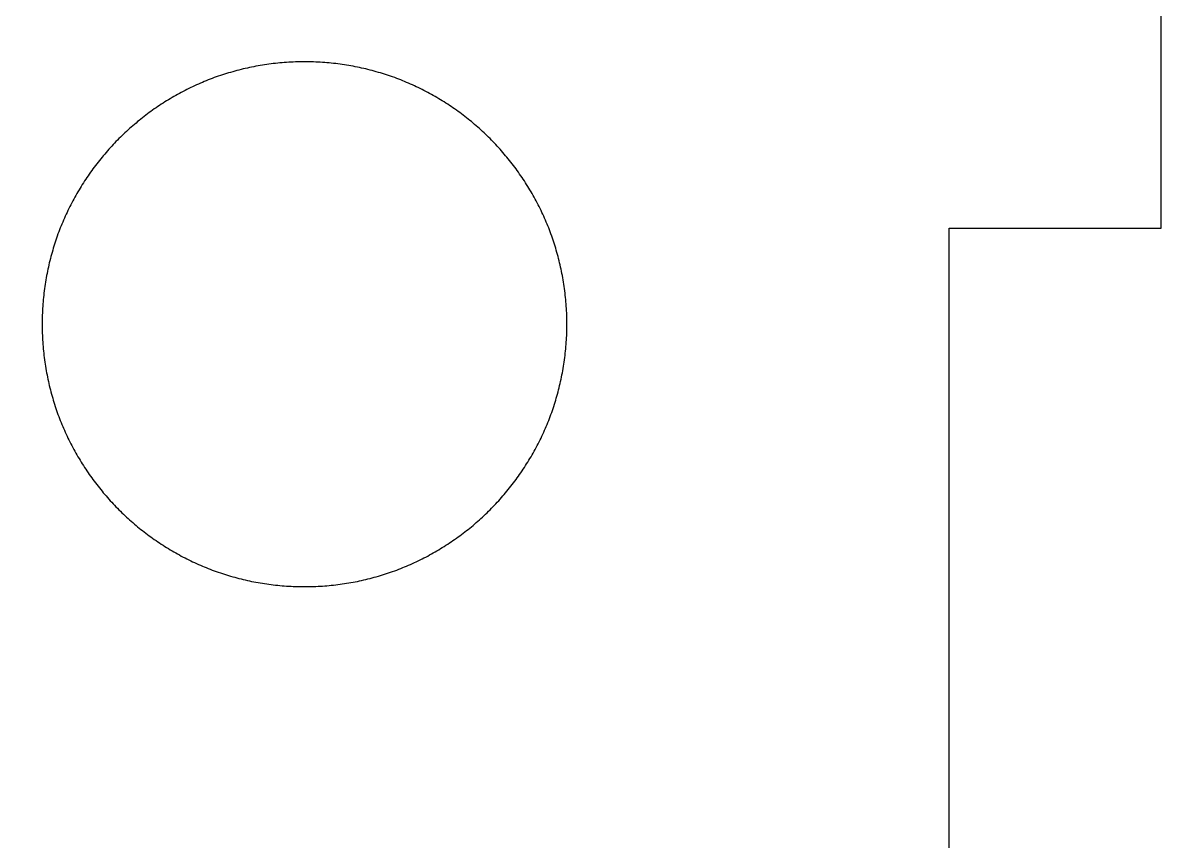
# Model space of a CAD drawing. Extents: x -13 to 42, y 40.2 to 95.2.
# Drawn here: x 25.1 to 42, y 66.2 to 78.35 of the extents above; entities that cross this region are included whole.
import ezdxf

# ---------------------------------------------------------------- set-up
doc = ezdxf.new("R2010")
doc.units = 0
doc.layers.get('0').update_dxf_attribs({"linetype": 'CONTINUOUS'})

msp = doc.modelspace()

# ---------------------------------------------------------------- linework, layer by layer
at = {"color": 7}
for points in [[(42, 60.2), (38.85, 60.2), (38.85, 75.3), (42, 75.3), (42, 95.25), (18, 95.25), (18, 92.25)], [(29.282, 77.768), (29.248, 77.768), (29.215, 77.767), (29.182, 77.767), (29.148, 77.766), (29.115, 77.764), (29.082, 77.763), (29.048, 77.761), (29.015, 77.759), (28.982, 77.757), (28.949, 77.754), (28.917, 77.751), (28.884, 77.748), (28.851, 77.744), (28.819, 77.741), (28.786, 77.737), (28.754, 77.732), (28.721, 77.728), (28.689, 77.723), (28.657, 77.718), (28.625, 77.713), (28.593, 77.707), (28.561, 77.701), (28.529, 77.695), (28.497, 77.689)], [(30.067, 77.689), (30.035, 77.695), (30.003, 77.701), (29.972, 77.707), (29.94, 77.713), (29.907, 77.718), (29.875, 77.723), (29.843, 77.728), (29.811, 77.732), (29.778, 77.737), (29.746, 77.741), (29.713, 77.744), (29.68, 77.748), (29.648, 77.751), (29.615, 77.754), (29.582, 77.757), (29.549, 77.759), (29.516, 77.761), (29.483, 77.763), (29.449, 77.764), (29.416, 77.766), (29.383, 77.767), (29.349, 77.767), (29.316, 77.768), (29.282, 77.768)], [(28.497, 77.689), (28.465, 77.682), (28.434, 77.675), (28.402, 77.668), (28.371, 77.661), (28.34, 77.653), (28.309, 77.645), (28.278, 77.637), (28.247, 77.629), (28.216, 77.62), (28.185, 77.611), (28.154, 77.602), (28.124, 77.593), (28.093, 77.583), (28.063, 77.573), (28.033, 77.563), (28.003, 77.553), (27.973, 77.542), (27.943, 77.532), (27.913, 77.521), (27.883, 77.509), (27.854, 77.498), (27.824, 77.486), (27.795, 77.474), (27.766, 77.462)], [(30.798, 77.462), (30.769, 77.474), (30.74, 77.486), (30.71, 77.498), (30.681, 77.509), (30.651, 77.521), (30.621, 77.532), (30.591, 77.542), (30.561, 77.553), (30.531, 77.563), (30.501, 77.573), (30.471, 77.583), (30.44, 77.593), (30.41, 77.602), (30.379, 77.611), (30.348, 77.62), (30.318, 77.629), (30.287, 77.637), (30.255, 77.645), (30.224, 77.653), (30.193, 77.661), (30.162, 77.668), (30.13, 77.675), (30.099, 77.682), (30.067, 77.689)], [(27.766, 77.462), (27.737, 77.449), (27.708, 77.437), (27.679, 77.424), (27.65, 77.411), (27.622, 77.397), (27.593, 77.384), (27.565, 77.37), (27.537, 77.356), (27.509, 77.342), (27.481, 77.327), (27.453, 77.313), (27.425, 77.298), (27.398, 77.283), (27.371, 77.267), (27.343, 77.252), (27.316, 77.236), (27.289, 77.22), (27.262, 77.204), (27.236, 77.188), (27.209, 77.171), (27.183, 77.154), (27.156, 77.137), (27.13, 77.12), (27.104, 77.103)], [(31.46, 77.103), (31.434, 77.12), (31.408, 77.137), (31.381, 77.154), (31.355, 77.171), (31.328, 77.188), (31.302, 77.204), (31.275, 77.22), (31.248, 77.236), (31.221, 77.252), (31.194, 77.267), (31.166, 77.283), (31.139, 77.298), (31.111, 77.313), (31.083, 77.327), (31.055, 77.342), (31.027, 77.356), (30.999, 77.37), (30.971, 77.384), (30.942, 77.397), (30.914, 77.411), (30.885, 77.424), (30.856, 77.437), (30.827, 77.449), (30.798, 77.462)], [(27.104, 77.103), (27.079, 77.085), (27.053, 77.067), (27.027, 77.049), (27.002, 77.031), (26.977, 77.013), (26.952, 76.994), (26.927, 76.975), (26.902, 76.956), (26.877, 76.937), (26.853, 76.918), (26.829, 76.898), (26.804, 76.879), (26.781, 76.859), (26.757, 76.838), (26.733, 76.818), (26.71, 76.798), (26.686, 76.777), (26.663, 76.756), (26.64, 76.735), (26.617, 76.714), (26.595, 76.692), (26.572, 76.671), (26.55, 76.649), (26.528, 76.627)], [(32.036, 76.627), (32.014, 76.649), (31.992, 76.671), (31.969, 76.692), (31.947, 76.714), (31.924, 76.735), (31.901, 76.756), (31.878, 76.777), (31.855, 76.798), (31.831, 76.818), (31.807, 76.838), (31.784, 76.859), (31.76, 76.879), (31.736, 76.898), (31.711, 76.918), (31.687, 76.937), (31.662, 76.956), (31.637, 76.975), (31.613, 76.994), (31.587, 77.013), (31.562, 77.031), (31.537, 77.049), (31.511, 77.067), (31.486, 77.085), (31.46, 77.103)], [(26.528, 76.627), (26.506, 76.605), (26.484, 76.583), (26.463, 76.56), (26.441, 76.538), (26.42, 76.515), (26.399, 76.492), (26.378, 76.469), (26.357, 76.445), (26.337, 76.422), (26.317, 76.398), (26.296, 76.374), (26.277, 76.351), (26.257, 76.326), (26.237, 76.302), (26.218, 76.278), (26.199, 76.253), (26.18, 76.228), (26.161, 76.203), (26.142, 76.178), (26.124, 76.153), (26.106, 76.128), (26.088, 76.102), (26.07, 76.076), (26.052, 76.051)], [(32.512, 76.051), (32.494, 76.076), (32.476, 76.102), (32.458, 76.128), (32.44, 76.153), (32.422, 76.178), (32.403, 76.203), (32.384, 76.228), (32.366, 76.253), (32.346, 76.278), (32.327, 76.302), (32.307, 76.326), (32.288, 76.351), (32.268, 76.374), (32.248, 76.398), (32.227, 76.422), (32.207, 76.445), (32.186, 76.469), (32.165, 76.492), (32.144, 76.515), (32.123, 76.538), (32.102, 76.56), (32.08, 76.583), (32.058, 76.605), (32.036, 76.627)], [(26.052, 76.051), (26.035, 76.025), (26.018, 75.999), (26.001, 75.972), (25.984, 75.946), (25.967, 75.919), (25.951, 75.893), (25.935, 75.866), (25.919, 75.839), (25.903, 75.812), (25.888, 75.784), (25.872, 75.757), (25.857, 75.73), (25.842, 75.702), (25.828, 75.674), (25.813, 75.646), (25.799, 75.618), (25.785, 75.59), (25.771, 75.562), (25.758, 75.533), (25.744, 75.505), (25.731, 75.476), (25.718, 75.447), (25.706, 75.418), (25.693, 75.389)], [(32.871, 75.389), (32.859, 75.418), (32.846, 75.447), (32.833, 75.476), (32.82, 75.505), (32.807, 75.533), (32.793, 75.562), (32.779, 75.59), (32.765, 75.618), (32.751, 75.646), (32.737, 75.674), (32.722, 75.702), (32.707, 75.73), (32.692, 75.757), (32.677, 75.784), (32.661, 75.812), (32.645, 75.839), (32.629, 75.866), (32.613, 75.893), (32.597, 75.919), (32.58, 75.946), (32.563, 75.972), (32.546, 75.999), (32.529, 76.025), (32.512, 76.051)], [(25.693, 75.389), (25.681, 75.36), (25.669, 75.331), (25.657, 75.301), (25.646, 75.272), (25.634, 75.242), (25.623, 75.212), (25.613, 75.182), (25.602, 75.152), (25.592, 75.122), (25.582, 75.092), (25.572, 75.062), (25.562, 75.031), (25.553, 75.001), (25.544, 74.97), (25.535, 74.939), (25.526, 74.908), (25.518, 74.877), (25.51, 74.846), (25.502, 74.815), (25.494, 74.784), (25.487, 74.753), (25.48, 74.721), (25.473, 74.69), (25.466, 74.658)], [(33.098, 74.658), (33.091, 74.69), (33.084, 74.721), (33.077, 74.753), (33.07, 74.784), (33.062, 74.815), (33.054, 74.846), (33.046, 74.877), (33.038, 74.908), (33.029, 74.939), (33.02, 74.97), (33.011, 75.001), (33.002, 75.031), (32.992, 75.062), (32.983, 75.092), (32.972, 75.122), (32.962, 75.152), (32.952, 75.182), (32.941, 75.212), (32.93, 75.242), (32.918, 75.272), (32.907, 75.301), (32.895, 75.331), (32.883, 75.36), (32.871, 75.389)], [(25.466, 74.658), (25.46, 74.626), (25.454, 74.594), (25.448, 74.562), (25.442, 74.53), (25.437, 74.498), (25.432, 74.466), (25.427, 74.434), (25.423, 74.401), (25.418, 74.369), (25.414, 74.336), (25.411, 74.304), (25.407, 74.271), (25.404, 74.238), (25.401, 74.206), (25.398, 74.173), (25.396, 74.14), (25.394, 74.107), (25.392, 74.073), (25.391, 74.04), (25.389, 74.007), (25.388, 73.973), (25.388, 73.94), (25.387, 73.907), (25.387, 73.873)], [(33.177, 73.873), (33.177, 73.907), (33.177, 73.94), (33.176, 73.973), (33.175, 74.007), (33.174, 74.04), (33.172, 74.073), (33.17, 74.107), (33.168, 74.14), (33.166, 74.173), (33.163, 74.206), (33.16, 74.238), (33.157, 74.271), (33.154, 74.304), (33.15, 74.336), (33.146, 74.369), (33.142, 74.401), (33.137, 74.434), (33.132, 74.466), (33.127, 74.498), (33.122, 74.53), (33.116, 74.562), (33.11, 74.594), (33.104, 74.626), (33.098, 74.658)], [(25.387, 73.873), (25.387, 73.839), (25.388, 73.806), (25.388, 73.772), (25.389, 73.739), (25.391, 73.706), (25.392, 73.672), (25.394, 73.639), (25.396, 73.606), (25.398, 73.573), (25.401, 73.54), (25.404, 73.507), (25.407, 73.475), (25.411, 73.442), (25.414, 73.409), (25.418, 73.377), (25.423, 73.344), (25.427, 73.312), (25.432, 73.28), (25.437, 73.248), (25.442, 73.215), (25.448, 73.183), (25.454, 73.152), (25.46, 73.12), (25.466, 73.088)], [(33.098, 73.088), (33.104, 73.12), (33.11, 73.152), (33.116, 73.183), (33.122, 73.215), (33.127, 73.248), (33.132, 73.28), (33.137, 73.312), (33.142, 73.344), (33.146, 73.377), (33.15, 73.409), (33.154, 73.442), (33.157, 73.475), (33.16, 73.507), (33.163, 73.54), (33.166, 73.573), (33.168, 73.606), (33.17, 73.639), (33.172, 73.672), (33.174, 73.706), (33.175, 73.739), (33.176, 73.772), (33.177, 73.806), (33.177, 73.839), (33.177, 73.873)], [(25.466, 73.088), (25.473, 73.056), (25.48, 73.025), (25.487, 72.993), (25.494, 72.962), (25.502, 72.931), (25.51, 72.9), (25.518, 72.868), (25.526, 72.837), (25.535, 72.807), (25.544, 72.776), (25.553, 72.745), (25.562, 72.715), (25.572, 72.684), (25.582, 72.654), (25.592, 72.624), (25.602, 72.594), (25.613, 72.564), (25.623, 72.534), (25.634, 72.504), (25.646, 72.474), (25.657, 72.445), (25.669, 72.415), (25.681, 72.386), (25.693, 72.357)], [(32.871, 72.357), (32.883, 72.386), (32.895, 72.415), (32.907, 72.445), (32.918, 72.474), (32.93, 72.504), (32.941, 72.534), (32.952, 72.564), (32.962, 72.594), (32.972, 72.624), (32.983, 72.654), (32.992, 72.684), (33.002, 72.715), (33.011, 72.745), (33.02, 72.776), (33.029, 72.807), (33.038, 72.837), (33.046, 72.868), (33.054, 72.9), (33.062, 72.931), (33.07, 72.962), (33.077, 72.993), (33.084, 73.025), (33.091, 73.056), (33.098, 73.088)], [(25.693, 72.357), (25.706, 72.328), (25.718, 72.299), (25.731, 72.27), (25.744, 72.241), (25.758, 72.213), (25.771, 72.184), (25.785, 72.156), (25.799, 72.128), (25.813, 72.1), (25.828, 72.072), (25.842, 72.044), (25.857, 72.016), (25.872, 71.989), (25.888, 71.961), (25.903, 71.934), (25.919, 71.907), (25.935, 71.88), (25.951, 71.853), (25.967, 71.827), (25.984, 71.8), (26.001, 71.774), (26.018, 71.747), (26.035, 71.721), (26.052, 71.695)], [(32.512, 71.695), (32.529, 71.721), (32.546, 71.747), (32.563, 71.774), (32.58, 71.8), (32.597, 71.827), (32.613, 71.853), (32.629, 71.88), (32.645, 71.907), (32.661, 71.934), (32.677, 71.961), (32.692, 71.989), (32.707, 72.016), (32.722, 72.044), (32.737, 72.072), (32.751, 72.1), (32.765, 72.128), (32.779, 72.156), (32.793, 72.184), (32.807, 72.213), (32.82, 72.241), (32.833, 72.27), (32.846, 72.299), (32.859, 72.328), (32.871, 72.357)], [(26.052, 71.695), (26.07, 71.669), (26.088, 71.644), (26.106, 71.618), (26.124, 71.593), (26.142, 71.568), (26.161, 71.542), (26.18, 71.518), (26.199, 71.493), (26.218, 71.468), (26.237, 71.444), (26.257, 71.419), (26.277, 71.395), (26.296, 71.371), (26.317, 71.348), (26.337, 71.324), (26.357, 71.3), (26.378, 71.277), (26.399, 71.254), (26.42, 71.231), (26.441, 71.208), (26.463, 71.186), (26.484, 71.163), (26.506, 71.141), (26.528, 71.119)], [(32.036, 71.119), (32.058, 71.141), (32.08, 71.163), (32.102, 71.186), (32.123, 71.208), (32.144, 71.231), (32.165, 71.254), (32.186, 71.277), (32.207, 71.3), (32.227, 71.324), (32.248, 71.348), (32.268, 71.371), (32.288, 71.395), (32.307, 71.419), (32.327, 71.444), (32.346, 71.468), (32.366, 71.493), (32.384, 71.518), (32.403, 71.542), (32.422, 71.568), (32.44, 71.593), (32.458, 71.618), (32.476, 71.644), (32.494, 71.669), (32.512, 71.695)], [(26.528, 71.119), (26.55, 71.097), (26.572, 71.075), (26.595, 71.053), (26.617, 71.032), (26.64, 71.011), (26.663, 70.99), (26.686, 70.969), (26.71, 70.948), (26.733, 70.928), (26.757, 70.907), (26.781, 70.887), (26.804, 70.867), (26.829, 70.848), (26.853, 70.828), (26.877, 70.809), (26.902, 70.79), (26.927, 70.771), (26.952, 70.752), (26.977, 70.733), (27.002, 70.715), (27.027, 70.697), (27.053, 70.679), (27.079, 70.661), (27.104, 70.643)], [(31.46, 70.643), (31.486, 70.661), (31.511, 70.679), (31.537, 70.697), (31.562, 70.715), (31.587, 70.733), (31.613, 70.752), (31.637, 70.771), (31.662, 70.79), (31.687, 70.809), (31.711, 70.828), (31.736, 70.848), (31.76, 70.867), (31.784, 70.887), (31.807, 70.907), (31.831, 70.928), (31.855, 70.948), (31.878, 70.969), (31.901, 70.99), (31.924, 71.011), (31.947, 71.032), (31.969, 71.053), (31.992, 71.075), (32.014, 71.097), (32.036, 71.119)], [(27.104, 70.643), (27.13, 70.626), (27.156, 70.609), (27.183, 70.592), (27.209, 70.575), (27.236, 70.558), (27.262, 70.542), (27.289, 70.526), (27.316, 70.51), (27.343, 70.494), (27.371, 70.478), (27.398, 70.463), (27.425, 70.448), (27.453, 70.433), (27.481, 70.418), (27.509, 70.404), (27.537, 70.39), (27.565, 70.376), (27.593, 70.362), (27.622, 70.348), (27.65, 70.335), (27.679, 70.322), (27.708, 70.309), (27.737, 70.296), (27.766, 70.284)], [(30.798, 70.284), (30.827, 70.296), (30.856, 70.309), (30.885, 70.322), (30.914, 70.335), (30.942, 70.348), (30.971, 70.362), (30.999, 70.376), (31.027, 70.39), (31.055, 70.404), (31.083, 70.418), (31.111, 70.433), (31.139, 70.448), (31.166, 70.463), (31.194, 70.478), (31.221, 70.494), (31.248, 70.51), (31.275, 70.526), (31.302, 70.542), (31.328, 70.558), (31.355, 70.575), (31.381, 70.592), (31.408, 70.609), (31.434, 70.626), (31.46, 70.643)], [(27.766, 70.284), (27.795, 70.272), (27.824, 70.26), (27.854, 70.248), (27.883, 70.237), (27.913, 70.225), (27.943, 70.214), (27.973, 70.203), (28.003, 70.193), (28.033, 70.183), (28.063, 70.172), (28.093, 70.163), (28.124, 70.153), (28.154, 70.144), (28.185, 70.135), (28.216, 70.126), (28.247, 70.117), (28.278, 70.109), (28.309, 70.101), (28.34, 70.093), (28.371, 70.085), (28.402, 70.078), (28.434, 70.071), (28.465, 70.064), (28.497, 70.057)], [(30.067, 70.057), (30.099, 70.064), (30.13, 70.071), (30.162, 70.078), (30.193, 70.085), (30.224, 70.093), (30.255, 70.101), (30.287, 70.109), (30.318, 70.117), (30.348, 70.126), (30.379, 70.135), (30.41, 70.144), (30.44, 70.153), (30.471, 70.163), (30.501, 70.172), (30.531, 70.183), (30.561, 70.193), (30.591, 70.203), (30.621, 70.214), (30.651, 70.225), (30.681, 70.237), (30.71, 70.248), (30.74, 70.26), (30.769, 70.272), (30.798, 70.284)], [(28.497, 70.057), (28.529, 70.051), (28.561, 70.045), (28.593, 70.039), (28.625, 70.033), (28.657, 70.028), (28.689, 70.023), (28.721, 70.018), (28.754, 70.013), (28.786, 70.009), (28.819, 70.005), (28.851, 70.002), (28.884, 69.998), (28.917, 69.995), (28.949, 69.992), (28.982, 69.989), (29.015, 69.987), (29.048, 69.985), (29.082, 69.983), (29.115, 69.981), (29.148, 69.98), (29.182, 69.979), (29.215, 69.979), (29.248, 69.978), (29.282, 69.978)], [(29.282, 69.978), (29.316, 69.978), (29.349, 69.979), (29.383, 69.979), (29.416, 69.98), (29.449, 69.981), (29.483, 69.983), (29.516, 69.985), (29.549, 69.987), (29.582, 69.989), (29.615, 69.992), (29.648, 69.995), (29.68, 69.998), (29.713, 70.002), (29.746, 70.005), (29.778, 70.009), (29.811, 70.013), (29.843, 70.018), (29.875, 70.023), (29.907, 70.028), (29.94, 70.033), (29.972, 70.039), (30.003, 70.045), (30.035, 70.051), (30.067, 70.057)]]:
    msp.add_lwpolyline(points, dxfattribs=at)
msp.add_lwpolyline([(33.177, 73.873), (33.177, 73.873)], close=True, dxfattribs=at)

doc.saveas('drawing.dxf')
